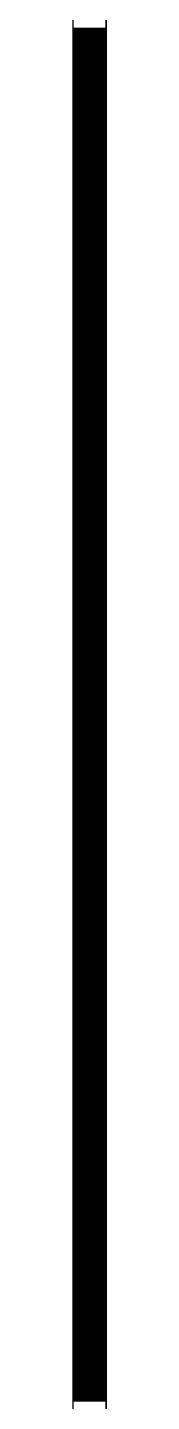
# Model space of a CAD drawing. Header units: millimetres. Extents: x -231292 to 573618, y -153144 to 564035.
# Drawn here: x 8548 to 8573, y 224172 to 225215 of the extents above; entities that cross this region are included whole.
import ezdxf

# ---------------------------------------------------------------- set-up
doc = ezdxf.new("R2010")
doc.units = ezdxf.units.MM
doc.layers.add('АР_Тонкая', color=250, linetype='Continuous', lineweight=5)
doc.layers.add('АР_Штриховка', color=250, linetype='Continuous', lineweight=0)

msp = doc.modelspace()

# ---------------------------------------------------------------- linework, layer by layer
at = {"layer": 'АР_Тонкая', "color": 18, "linetype": 'Continuous', "lineweight": 25, "true_color": 0x000000}
for p, q in [((8548.243, 263866.253), (8548.243, 187666.253)), ((8573.243, 263866.253), (8573.243, 187666.253)), ((8573.243, 187666.253), (8573.243, 263866.253))]:
    msp.add_line(p, q, dxfattribs=at)
at = {"layer": 'АР_Штриховка', "color": 18, "linetype": 'Continuous', "lineweight": 25, "true_color": 0x000000}
for p, q in [((8548.243, 225214.002), (8573.243, 225214.002)), ((8548.243, 225213.002), (8573.243, 225213.002)), ((8548.243, 225212.002), (8573.243, 225212.002)), ((8548.243, 225211.002), (8573.243, 225211.002)), ((8548.243, 225210.002), (8573.243, 225210.002)), ((8548.243, 225209.002), (8573.243, 225209.002)), ((8548.243, 225208.002), (8573.243, 225208.002)), ((8548.243, 225207.002), (8573.243, 225207.002)), ((8548.243, 225206.002), (8573.243, 225206.002)), ((8548.243, 225205.002), (8573.243, 225205.002)), ((8548.243, 225204.002), (8573.243, 225204.002)), ((8548.243, 225203.002), (8573.243, 225203.002)), ((8548.243, 225202.002), (8573.243, 225202.002)), ((8548.243, 225201.002), (8573.243, 225201.002)), ((8548.243, 225200.002), (8573.243, 225200.002)), ((8548.243, 225199.002), (8573.243, 225199.002)), ((8548.243, 225198.002), (8573.243, 225198.002)), ((8548.243, 225197.002), (8573.243, 225197.002)), ((8548.243, 225196.002), (8573.243, 225196.002)), ((8548.243, 225195.002), (8573.243, 225195.002)), ((8548.243, 225194.002), (8573.243, 225194.002)), ((8548.243, 225193.002), (8573.243, 225193.002)), ((8548.243, 225192.002), (8573.243, 225192.002)), ((8548.243, 225191.002), (8573.243, 225191.002)), ((8548.243, 225190.002), (8573.243, 225190.002)), ((8548.243, 225189.002), (8573.243, 225189.002)), ((8548.243, 225188.002), (8573.243, 225188.002)), ((8548.243, 225187.002), (8573.243, 225187.002)), ((8548.243, 225186.002), (8573.243, 225186.002)), ((8548.243, 225185.002), (8573.243, 225185.002)), ((8548.243, 225184.002), (8573.243, 225184.002)), ((8548.243, 225183.002), (8573.243, 225183.002)), ((8548.243, 225182.002), (8573.243, 225182.002)), ((8548.243, 225181.002), (8573.243, 225181.002)), ((8548.243, 225180.002), (8573.243, 225180.002)), ((8548.243, 225179.002), (8573.243, 225179.002)), ((8548.243, 225178.002), (8573.243, 225178.002)), ((8548.243, 225177.002), (8573.243, 225177.002)), ((8548.243, 225176.002), (8573.243, 225176.002)), ((8548.243, 225175.002), (8573.243, 225175.002)), ((8548.243, 225174.002), (8573.243, 225174.002)), ((8548.243, 225173.002), (8573.243, 225173.002)), ((8548.243, 225172.002), (8573.243, 225172.002)), ((8548.243, 225171.002), (8573.243, 225171.002)), ((8548.243, 225170.002), (8573.243, 225170.002)), ((8548.243, 225169.002), (8573.243, 225169.002)), ((8548.243, 225168.002), (8573.243, 225168.002)), ((8548.243, 225167.002), (8573.243, 225167.002)), ((8548.243, 225166.002), (8573.243, 225166.002)), ((8548.243, 225165.002), (8573.243, 225165.002)), ((8548.243, 225164.002), (8573.243, 225164.002)), ((8548.243, 225163.002), (8573.243, 225163.002)), ((8548.243, 225162.002), (8573.243, 225162.002)), ((8548.243, 225161.002), (8573.243, 225161.002)), ((8548.243, 225160.002), (8573.243, 225160.002)), ((8548.243, 225159.002), (8573.243, 225159.002)), ((8548.243, 225158.002), (8573.243, 225158.002)), ((8548.243, 225157.002), (8573.243, 225157.002)), ((8548.243, 225156.002), (8573.243, 225156.002)), ((8548.243, 225155.002), (8573.243, 225155.002)), ((8548.243, 225154.002), (8573.243, 225154.002)), ((8548.243, 225153.002), (8573.243, 225153.002)), ((8548.243, 225152.002), (8573.243, 225152.002)), ((8548.243, 225151.002), (8573.243, 225151.002)), ((8548.243, 225150.002), (8573.243, 225150.002)), ((8548.243, 225149.002), (8573.243, 225149.002)), ((8548.243, 225148.002), (8573.243, 225148.002)), ((8548.243, 225147.002), (8573.243, 225147.002)), ((8548.243, 225146.002), (8573.243, 225146.002)), ((8548.243, 225145.002), (8573.243, 225145.002)), ((8548.243, 225144.002), (8573.243, 225144.002)), ((8548.243, 225143.002), (8573.243, 225143.002)), ((8548.243, 225142.002), (8573.243, 225142.002)), ((8548.243, 225141.002), (8573.243, 225141.002)), ((8548.243, 225140.002), (8573.243, 225140.002)), ((8548.243, 225139.002), (8573.243, 225139.002)), ((8548.243, 225138.002), (8573.243, 225138.002)), ((8548.243, 225137.002), (8573.243, 225137.002)), ((8548.243, 225136.002), (8573.243, 225136.002)), ((8548.243, 225135.002), (8573.243, 225135.002)), ((8548.243, 225134.002), (8573.243, 225134.002)), ((8548.243, 225133.002), (8573.243, 225133.002)), ((8548.243, 225132.002), (8573.243, 225132.002)), ((8548.243, 225131.002), (8573.243, 225131.002)), ((8548.243, 225130.002), (8573.243, 225130.002)), ((8548.243, 225129.002), (8573.243, 225129.002)), ((8548.243, 225128.002), (8573.243, 225128.002)), ((8548.243, 225127.002), (8573.243, 225127.002)), ((8548.243, 225126.002), (8573.243, 225126.002)), ((8548.243, 225125.002), (8573.243, 225125.002)), ((8548.243, 225124.002), (8573.243, 225124.002)), ((8548.243, 225123.002), (8573.243, 225123.002)), ((8548.243, 225122.002), (8573.243, 225122.002)), ((8548.243, 225121.002), (8573.243, 225121.002)), ((8548.243, 225120.002), (8573.243, 225120.002)), ((8548.243, 225119.002), (8573.243, 225119.002)), ((8548.243, 225118.002), (8573.243, 225118.002)), ((8548.243, 225117.002), (8573.243, 225117.002)), ((8548.243, 225116.002), (8573.243, 225116.002)), ((8548.243, 225115.002), (8573.243, 225115.002)), ((8548.243, 225114.002), (8573.243, 225114.002)), ((8548.243, 225113.002), (8573.243, 225113.002)), ((8548.243, 225112.002), (8573.243, 225112.002)), ((8548.243, 225111.002), (8573.243, 225111.002)), ((8548.243, 225110.002), (8573.243, 225110.002)), ((8548.243, 225109.002), (8573.243, 225109.002)), ((8548.243, 225108.002), (8573.243, 225108.002)), ((8548.243, 225107.002), (8573.243, 225107.002)), ((8548.243, 225106.002), (8573.243, 225106.002)), ((8548.243, 225105.002), (8573.243, 225105.002)), ((8548.243, 225104.002), (8573.243, 225104.002)), ((8548.243, 225103.002), (8573.243, 225103.002)), ((8548.243, 225102.002), (8573.243, 225102.002)), ((8548.243, 225101.002), (8573.243, 225101.002)), ((8548.243, 225100.002), (8573.243, 225100.002)), ((8548.243, 225099.002), (8573.243, 225099.002)), ((8548.243, 225098.002), (8573.243, 225098.002)), ((8548.243, 225097.002), (8573.243, 225097.002)), ((8548.243, 225096.002), (8573.243, 225096.002)), ((8548.243, 225095.002), (8573.243, 225095.002)), ((8548.243, 225094.002), (8573.243, 225094.002)), ((8548.243, 225093.002), (8573.243, 225093.002)), ((8548.243, 225092.002), (8573.243, 225092.002)), ((8548.243, 225091.002), (8573.243, 225091.002)), ((8548.243, 225090.002), (8573.243, 225090.002)), ((8548.243, 225089.002), (8573.243, 225089.002)), ((8548.243, 225088.002), (8573.243, 225088.002)), ((8548.243, 225087.002), (8573.243, 225087.002)), ((8548.243, 225086.002), (8573.243, 225086.002)), ((8548.243, 225085.002), (8573.243, 225085.002)), ((8548.243, 225084.002), (8573.243, 225084.002)), ((8548.243, 225083.002), (8573.243, 225083.002)), ((8548.243, 225082.002), (8573.243, 225082.002)), ((8548.243, 225081.002), (8573.243, 225081.002)), ((8548.243, 225080.002), (8573.243, 225080.002)), ((8548.243, 225079.002), (8573.243, 225079.002)), ((8548.243, 225078.002), (8573.243, 225078.002)), ((8548.243, 225077.002), (8573.243, 225077.002)), ((8548.243, 225076.002), (8573.243, 225076.002)), ((8548.243, 225075.002), (8573.243, 225075.002)), ((8548.243, 225074.002), (8573.243, 225074.002)), ((8548.243, 225073.002), (8573.243, 225073.002)), ((8548.243, 225072.002), (8573.243, 225072.002)), ((8548.243, 225071.002), (8573.243, 225071.002)), ((8548.243, 225070.002), (8573.243, 225070.002)), ((8548.243, 225069.002), (8573.243, 225069.002)), ((8548.243, 225068.002), (8573.243, 225068.002)), ((8548.243, 225067.002), (8573.243, 225067.002)), ((8548.243, 225066.002), (8573.243, 225066.002)), ((8548.243, 225065.002), (8573.243, 225065.002)), ((8548.243, 225064.002), (8573.243, 225064.002)), ((8548.243, 225063.002), (8573.243, 225063.002)), ((8548.243, 225062.002), (8573.243, 225062.002)), ((8548.243, 225061.002), (8573.243, 225061.002)), ((8548.243, 225060.002), (8573.243, 225060.002)), ((8548.243, 225059.002), (8573.243, 225059.002)), ((8548.243, 225058.002), (8573.243, 225058.002)), ((8548.243, 225057.002), (8573.243, 225057.002)), ((8548.243, 225056.002), (8573.243, 225056.002)), ((8548.243, 225055.002), (8573.243, 225055.002)), ((8548.243, 225054.002), (8573.243, 225054.002)), ((8548.243, 225053.002), (8573.243, 225053.002)), ((8548.243, 225052.002), (8573.243, 225052.002)), ((8548.243, 225051.002), (8573.243, 225051.002)), ((8548.243, 225050.002), (8573.243, 225050.002)), ((8548.243, 225049.002), (8573.243, 225049.002)), ((8548.243, 225048.002), (8573.243, 225048.002)), ((8548.243, 225047.002), (8573.243, 225047.002)), ((8548.243, 225046.002), (8573.243, 225046.002)), ((8548.243, 225045.002), (8573.243, 225045.002)), ((8548.243, 225044.002), (8573.243, 225044.002)), ((8548.243, 225043.002), (8573.243, 225043.002)), ((8548.243, 225042.002), (8573.243, 225042.002)), ((8548.243, 225041.002), (8573.243, 225041.002)), ((8548.243, 225040.002), (8573.243, 225040.002)), ((8548.243, 225039.002), (8573.243, 225039.002)), ((8548.243, 225038.002), (8573.243, 225038.002)), ((8548.243, 225037.002), (8573.243, 225037.002)), ((8548.243, 225036.002), (8573.243, 225036.002)), ((8548.243, 225035.002), (8573.243, 225035.002)), ((8548.243, 225034.002), (8573.243, 225034.002)), ((8548.243, 225033.002), (8573.243, 225033.002)), ((8548.243, 225032.002), (8573.243, 225032.002)), ((8548.243, 225031.002), (8573.243, 225031.002)), ((8548.243, 225030.002), (8573.243, 225030.002)), ((8548.243, 225029.002), (8573.243, 225029.002)), ((8548.243, 225028.002), (8573.243, 225028.002)), ((8548.243, 225027.002), (8573.243, 225027.002)), ((8548.243, 225026.002), (8573.243, 225026.002)), ((8548.243, 225025.002), (8573.243, 225025.002)), ((8548.243, 225024.002), (8573.243, 225024.002)), ((8548.243, 225023.002), (8573.243, 225023.002)), ((8548.243, 225022.002), (8573.243, 225022.002)), ((8548.243, 225021.002), (8573.243, 225021.002)), ((8548.243, 225020.002), (8573.243, 225020.002)), ((8548.243, 225019.002), (8573.243, 225019.002)), ((8548.243, 225018.002), (8573.243, 225018.002)), ((8548.243, 225017.002), (8573.243, 225017.002)), ((8548.243, 225016.002), (8573.243, 225016.002)), ((8548.243, 225015.002), (8573.243, 225015.002)), ((8548.243, 225014.002), (8573.243, 225014.002)), ((8548.243, 225013.002), (8573.243, 225013.002)), ((8548.243, 225012.002), (8573.243, 225012.002)), ((8548.243, 225011.002), (8573.243, 225011.002)), ((8548.243, 225010.002), (8573.243, 225010.002)), ((8548.243, 225009.002), (8573.243, 225009.002)), ((8548.243, 225008.002), (8573.243, 225008.002)), ((8548.243, 225007.002), (8573.243, 225007.002)), ((8548.243, 225006.002), (8573.243, 225006.002)), ((8548.243, 225005.002), (8573.243, 225005.002)), ((8548.243, 225004.002), (8573.243, 225004.002)), ((8548.243, 225003.002), (8573.243, 225003.002)), ((8548.243, 225002.002), (8573.243, 225002.002)), ((8548.243, 225001.002), (8573.243, 225001.002)), ((8548.243, 225000.002), (8573.243, 225000.002)), ((8548.243, 224999.002), (8573.243, 224999.002)), ((8548.243, 224998.002), (8573.243, 224998.002)), ((8548.243, 224997.002), (8573.243, 224997.002)), ((8548.243, 224996.002), (8573.243, 224996.002)), ((8548.243, 224995.002), (8573.243, 224995.002)), ((8548.243, 224994.002), (8573.243, 224994.002)), ((8548.243, 224993.002), (8573.243, 224993.002)), ((8548.243, 224992.002), (8573.243, 224992.002)), ((8548.243, 224991.002), (8573.243, 224991.002)), ((8548.243, 224990.002), (8573.243, 224990.002)), ((8548.243, 224989.002), (8573.243, 224989.002)), ((8548.243, 224988.002), (8573.243, 224988.002)), ((8548.243, 224987.002), (8573.243, 224987.002)), ((8548.243, 224986.002), (8573.243, 224986.002)), ((8548.243, 224985.002), (8573.243, 224985.002)), ((8548.243, 224984.002), (8573.243, 224984.002)), ((8548.243, 224983.002), (8573.243, 224983.002)), ((8548.243, 224982.002), (8573.243, 224982.002)), ((8548.243, 224981.002), (8573.243, 224981.002)), ((8548.243, 224980.002), (8573.243, 224980.002)), ((8548.243, 224979.002), (8573.243, 224979.002)), ((8548.243, 224978.002), (8573.243, 224978.002)), ((8548.243, 224977.002), (8573.243, 224977.002)), ((8548.243, 224976.002), (8573.243, 224976.002)), ((8548.243, 224975.002), (8573.243, 224975.002)), ((8548.243, 224974.002), (8573.243, 224974.002)), ((8548.243, 224973.002), (8573.243, 224973.002)), ((8548.243, 224972.002), (8573.243, 224972.002)), ((8548.243, 224971.002), (8573.243, 224971.002)), ((8548.243, 224970.002), (8573.243, 224970.002)), ((8548.243, 224969.002), (8573.243, 224969.002)), ((8548.243, 224968.002), (8573.243, 224968.002)), ((8548.243, 224967.002), (8573.243, 224967.002)), ((8548.243, 224966.002), (8573.243, 224966.002)), ((8548.243, 224965.002), (8573.243, 224965.002)), ((8548.243, 224964.002), (8573.243, 224964.002)), ((8548.243, 224963.002), (8573.243, 224963.002)), ((8548.243, 224962.002), (8573.243, 224962.002)), ((8548.243, 224961.002), (8573.243, 224961.002)), ((8548.243, 224960.002), (8573.243, 224960.002)), ((8548.243, 224959.002), (8573.243, 224959.002)), ((8548.243, 224958.002), (8573.243, 224958.002)), ((8548.243, 224957.002), (8573.243, 224957.002)), ((8548.243, 224956.002), (8573.243, 224956.002)), ((8548.243, 224955.002), (8573.243, 224955.002)), ((8548.243, 224954.002), (8573.243, 224954.002)), ((8548.243, 224953.002), (8573.243, 224953.002)), ((8548.243, 224952.002), (8573.243, 224952.002)), ((8548.243, 224951.002), (8573.243, 224951.002)), ((8548.243, 224950.002), (8573.243, 224950.002)), ((8548.243, 224949.002), (8573.243, 224949.002)), ((8548.243, 224948.002), (8573.243, 224948.002)), ((8548.243, 224947.002), (8573.243, 224947.002)), ((8548.243, 224946.002), (8573.243, 224946.002)), ((8548.243, 224945.002), (8573.243, 224945.002)), ((8548.243, 224944.002), (8573.243, 224944.002)), ((8548.243, 224943.002), (8573.243, 224943.002)), ((8548.243, 224942.002), (8573.243, 224942.002)), ((8548.243, 224941.002), (8573.243, 224941.002)), ((8548.243, 224940.002), (8573.243, 224940.002)), ((8548.243, 224939.002), (8573.243, 224939.002)), ((8548.243, 224938.002), (8573.243, 224938.002)), ((8548.243, 224937.002), (8573.243, 224937.002)), ((8548.243, 224936.002), (8573.243, 224936.002)), ((8548.243, 224935.002), (8573.243, 224935.002)), ((8548.243, 224934.002), (8573.243, 224934.002)), ((8548.243, 224933.002), (8573.243, 224933.002)), ((8548.243, 224932.002), (8573.243, 224932.002)), ((8548.243, 224931.002), (8573.243, 224931.002)), ((8548.243, 224930.002), (8573.243, 224930.002)), ((8548.243, 224929.002), (8573.243, 224929.002)), ((8548.243, 224928.002), (8573.243, 224928.002)), ((8548.243, 224927.002), (8573.243, 224927.002)), ((8548.243, 224926.002), (8573.243, 224926.002)), ((8548.243, 224925.002), (8573.243, 224925.002)), ((8548.243, 224924.002), (8573.243, 224924.002)), ((8548.243, 224923.002), (8573.243, 224923.002)), ((8548.243, 224922.002), (8573.243, 224922.002)), ((8548.243, 224921.002), (8573.243, 224921.002)), ((8548.243, 224920.002), (8573.243, 224920.002)), ((8548.243, 224919.002), (8573.243, 224919.002)), ((8548.243, 224918.002), (8573.243, 224918.002)), ((8548.243, 224917.002), (8573.243, 224917.002)), ((8548.243, 224916.002), (8573.243, 224916.002)), ((8548.243, 224915.002), (8573.243, 224915.002)), ((8548.243, 224914.002), (8573.243, 224914.002)), ((8548.243, 224913.002), (8573.243, 224913.002)), ((8548.243, 224912.002), (8573.243, 224912.002)), ((8548.243, 224911.002), (8573.243, 224911.002)), ((8548.243, 224910.002), (8573.243, 224910.002)), ((8548.243, 224909.002), (8573.243, 224909.002)), ((8548.243, 224908.002), (8573.243, 224908.002)), ((8548.243, 224907.002), (8573.243, 224907.002)), ((8548.243, 224906.002), (8573.243, 224906.002)), ((8548.243, 224905.002), (8573.243, 224905.002)), ((8548.243, 224904.002), (8573.243, 224904.002)), ((8548.243, 224903.002), (8573.243, 224903.002)), ((8548.243, 224902.002), (8573.243, 224902.002)), ((8548.243, 224901.002), (8573.243, 224901.002)), ((8548.243, 224900.002), (8573.243, 224900.002)), ((8548.243, 224899.002), (8573.243, 224899.002)), ((8548.243, 224898.002), (8573.243, 224898.002)), ((8548.243, 224897.002), (8573.243, 224897.002)), ((8548.243, 224896.002), (8573.243, 224896.002)), ((8548.243, 224895.002), (8573.243, 224895.002)), ((8548.243, 224894.002), (8573.243, 224894.002)), ((8548.243, 224893.002), (8573.243, 224893.002)), ((8548.243, 224892.002), (8573.243, 224892.002)), ((8548.243, 224891.002), (8573.243, 224891.002)), ((8548.243, 224890.002), (8573.243, 224890.002)), ((8548.243, 224889.002), (8573.243, 224889.002)), ((8548.243, 224888.002), (8573.243, 224888.002)), ((8548.243, 224887.002), (8573.243, 224887.002)), ((8548.243, 224886.002), (8573.243, 224886.002)), ((8548.243, 224885.002), (8573.243, 224885.002)), ((8548.243, 224884.002), (8573.243, 224884.002)), ((8548.243, 224883.002), (8573.243, 224883.002)), ((8548.243, 224882.002), (8573.243, 224882.002)), ((8548.243, 224881.002), (8573.243, 224881.002)), ((8548.243, 224880.002), (8573.243, 224880.002)), ((8548.243, 224879.002), (8573.243, 224879.002)), ((8548.243, 224878.002), (8573.243, 224878.002)), ((8548.243, 224877.002), (8573.243, 224877.002)), ((8548.243, 224876.002), (8573.243, 224876.002)), ((8548.243, 224875.002), (8573.243, 224875.002)), ((8548.243, 224874.002), (8573.243, 224874.002)), ((8548.243, 224873.002), (8573.243, 224873.002)), ((8548.243, 224872.002), (8573.243, 224872.002)), ((8548.243, 224871.002), (8573.243, 224871.002)), ((8548.243, 224870.002), (8573.243, 224870.002)), ((8548.243, 224869.002), (8573.243, 224869.002)), ((8548.243, 224868.002), (8573.243, 224868.002)), ((8548.243, 224867.002), (8573.243, 224867.002)), ((8548.243, 224866.002), (8573.243, 224866.002)), ((8548.243, 224865.002), (8573.243, 224865.002)), ((8548.243, 224864.002), (8573.243, 224864.002)), ((8548.243, 224863.002), (8573.243, 224863.002)), ((8548.243, 224862.002), (8573.243, 224862.002)), ((8548.243, 224861.002), (8573.243, 224861.002)), ((8548.243, 224860.002), (8573.243, 224860.002)), ((8548.243, 224859.002), (8573.243, 224859.002)), ((8548.243, 224858.002), (8573.243, 224858.002)), ((8548.243, 224857.002), (8573.243, 224857.002)), ((8548.243, 224856.002), (8573.243, 224856.002)), ((8548.243, 224855.002), (8573.243, 224855.002)), ((8548.243, 224854.002), (8573.243, 224854.002)), ((8548.243, 224853.002), (8573.243, 224853.002)), ((8548.243, 224852.002), (8573.243, 224852.002)), ((8548.243, 224851.002), (8573.243, 224851.002)), ((8548.243, 224850.002), (8573.243, 224850.002)), ((8548.243, 224849.002), (8573.243, 224849.002)), ((8548.243, 224848.002), (8573.243, 224848.002)), ((8548.243, 224847.002), (8573.243, 224847.002)), ((8548.243, 224846.002), (8573.243, 224846.002)), ((8548.243, 224845.002), (8573.243, 224845.002)), ((8548.243, 224844.002), (8573.243, 224844.002)), ((8548.243, 224843.002), (8573.243, 224843.002)), ((8548.243, 224842.002), (8573.243, 224842.002)), ((8548.243, 224841.002), (8573.243, 224841.002)), ((8548.243, 224840.002), (8573.243, 224840.002)), ((8548.243, 224839.002), (8573.243, 224839.002)), ((8548.243, 224838.002), (8573.243, 224838.002)), ((8548.243, 224837.002), (8573.243, 224837.002)), ((8548.243, 224836.002), (8573.243, 224836.002)), ((8548.243, 224835.002), (8573.243, 224835.002)), ((8548.243, 224834.002), (8573.243, 224834.002)), ((8548.243, 224833.002), (8573.243, 224833.002)), ((8548.243, 224832.002), (8573.243, 224832.002)), ((8548.243, 224831.002), (8573.243, 224831.002)), ((8548.243, 224830.002), (8573.243, 224830.002)), ((8548.243, 224829.002), (8573.243, 224829.002)), ((8548.243, 224828.002), (8573.243, 224828.002)), ((8548.243, 224827.002), (8573.243, 224827.002)), ((8548.243, 224826.002), (8573.243, 224826.002)), ((8548.243, 224825.002), (8573.243, 224825.002)), ((8548.243, 224824.002), (8573.243, 224824.002)), ((8548.243, 224823.002), (8573.243, 224823.002)), ((8548.243, 224822.002), (8573.243, 224822.002)), ((8548.243, 224821.002), (8573.243, 224821.002)), ((8548.243, 224820.002), (8573.243, 224820.002)), ((8548.243, 224819.002), (8573.243, 224819.002)), ((8548.243, 224818.002), (8573.243, 224818.002)), ((8548.243, 224817.002), (8573.243, 224817.002)), ((8548.243, 224816.002), (8573.243, 224816.002)), ((8548.243, 224815.002), (8573.243, 224815.002)), ((8548.243, 224814.002), (8573.243, 224814.002)), ((8548.243, 224813.002), (8573.243, 224813.002)), ((8548.243, 224812.002), (8573.243, 224812.002)), ((8548.243, 224811.002), (8573.243, 224811.002)), ((8548.243, 224810.002), (8573.243, 224810.002)), ((8548.243, 224809.002), (8573.243, 224809.002)), ((8548.243, 224808.002), (8573.243, 224808.002)), ((8548.243, 224807.002), (8573.243, 224807.002)), ((8548.243, 224806.002), (8573.243, 224806.002)), ((8548.243, 224805.002), (8573.243, 224805.002)), ((8548.243, 224804.002), (8573.243, 224804.002)), ((8548.243, 224803.002), (8573.243, 224803.002)), ((8548.243, 224802.002), (8573.243, 224802.002)), ((8548.243, 224801.002), (8573.243, 224801.002)), ((8548.243, 224800.002), (8573.243, 224800.002)), ((8548.243, 224799.002), (8573.243, 224799.002)), ((8548.243, 224798.002), (8573.243, 224798.002)), ((8548.243, 224797.002), (8573.243, 224797.002)), ((8548.243, 224796.002), (8573.243, 224796.002)), ((8548.243, 224795.002), (8573.243, 224795.002)), ((8548.243, 224794.002), (8573.243, 224794.002)), ((8548.243, 224793.002), (8573.243, 224793.002)), ((8548.243, 224792.002), (8573.243, 224792.002)), ((8548.243, 224791.002), (8573.243, 224791.002)), ((8548.243, 224790.002), (8573.243, 224790.002)), ((8548.243, 224789.002), (8573.243, 224789.002)), ((8548.243, 224788.002), (8573.243, 224788.002)), ((8548.243, 224787.002), (8573.243, 224787.002)), ((8548.243, 224786.002), (8573.243, 224786.002)), ((8548.243, 224785.002), (8573.243, 224785.002)), ((8548.243, 224784.002), (8573.243, 224784.002)), ((8548.243, 224783.002), (8573.243, 224783.002)), ((8548.243, 224782.002), (8573.243, 224782.002)), ((8548.243, 224781.002), (8573.243, 224781.002)), ((8548.243, 224780.002), (8573.243, 224780.002)), ((8548.243, 224779.002), (8573.243, 224779.002)), ((8548.243, 224778.002), (8573.243, 224778.002)), ((8548.243, 224777.002), (8573.243, 224777.002)), ((8548.243, 224776.002), (8573.243, 224776.002)), ((8548.243, 224775.002), (8573.243, 224775.002)), ((8548.243, 224774.002), (8573.243, 224774.002)), ((8548.243, 224773.002), (8573.243, 224773.002)), ((8548.243, 224772.002), (8573.243, 224772.002)), ((8548.243, 224771.002), (8573.243, 224771.002)), ((8548.243, 224770.002), (8573.243, 224770.002)), ((8548.243, 224769.002), (8573.243, 224769.002)), ((8548.243, 224768.002), (8573.243, 224768.002)), ((8548.243, 224767.002), (8573.243, 224767.002)), ((8548.243, 224766.002), (8573.243, 224766.002)), ((8548.243, 224765.002), (8573.243, 224765.002)), ((8548.243, 224764.002), (8573.243, 224764.002)), ((8548.243, 224763.002), (8573.243, 224763.002)), ((8548.243, 224762.002), (8573.243, 224762.002)), ((8548.243, 224761.002), (8573.243, 224761.002)), ((8548.243, 224760.002), (8573.243, 224760.002)), ((8548.243, 224759.002), (8573.243, 224759.002)), ((8548.243, 224758.002), (8573.243, 224758.002)), ((8548.243, 224757.002), (8573.243, 224757.002)), ((8548.243, 224756.002), (8573.243, 224756.002)), ((8548.243, 224755.002), (8573.243, 224755.002)), ((8548.243, 224754.002), (8573.243, 224754.002)), ((8548.243, 224753.002), (8573.243, 224753.002)), ((8548.243, 224752.002), (8573.243, 224752.002)), ((8548.243, 224751.002), (8573.243, 224751.002)), ((8548.243, 224750.002), (8573.243, 224750.002)), ((8548.243, 224749.002), (8573.243, 224749.002)), ((8548.243, 224748.002), (8573.243, 224748.002)), ((8548.243, 224747.002), (8573.243, 224747.002)), ((8548.243, 224746.002), (8573.243, 224746.002)), ((8548.243, 224745.002), (8573.243, 224745.002)), ((8548.243, 224744.002), (8573.243, 224744.002)), ((8548.243, 224743.002), (8573.243, 224743.002)), ((8548.243, 224742.002), (8573.243, 224742.002)), ((8548.243, 224741.002), (8573.243, 224741.002)), ((8548.243, 224740.002), (8573.243, 224740.002)), ((8548.243, 224739.002), (8573.243, 224739.002)), ((8548.243, 224738.002), (8573.243, 224738.002)), ((8548.243, 224737.002), (8573.243, 224737.002)), ((8548.243, 224736.002), (8573.243, 224736.002)), ((8548.243, 224735.002), (8573.243, 224735.002)), ((8548.243, 224734.002), (8573.243, 224734.002)), ((8548.243, 224733.002), (8573.243, 224733.002)), ((8548.243, 224732.002), (8573.243, 224732.002)), ((8548.243, 224731.002), (8573.243, 224731.002)), ((8548.243, 224730.002), (8573.243, 224730.002)), ((8548.243, 224729.002), (8573.243, 224729.002)), ((8548.243, 224728.002), (8573.243, 224728.002)), ((8548.243, 224727.002), (8573.243, 224727.002)), ((8548.243, 224726.002), (8573.243, 224726.002)), ((8548.243, 224725.002), (8573.243, 224725.002)), ((8548.243, 224724.002), (8573.243, 224724.002)), ((8548.243, 224723.002), (8573.243, 224723.002)), ((8548.243, 224722.002), (8573.243, 224722.002)), ((8548.243, 224721.002), (8573.243, 224721.002)), ((8548.243, 224720.002), (8573.243, 224720.002)), ((8548.243, 224719.002), (8573.243, 224719.002)), ((8548.243, 224718.002), (8573.243, 224718.002)), ((8548.243, 224717.002), (8573.243, 224717.002)), ((8548.243, 224716.002), (8573.243, 224716.002)), ((8548.243, 224715.002), (8573.243, 224715.002)), ((8548.243, 224714.002), (8573.243, 224714.002)), ((8548.243, 224713.002), (8573.243, 224713.002)), ((8548.243, 224712.002), (8573.243, 224712.002)), ((8548.243, 224711.002), (8573.243, 224711.002)), ((8548.243, 224710.002), (8573.243, 224710.002)), ((8548.243, 224709.002), (8573.243, 224709.002)), ((8548.243, 224708.002), (8573.243, 224708.002)), ((8548.243, 224707.002), (8573.243, 224707.002)), ((8548.243, 224706.002), (8573.243, 224706.002)), ((8548.243, 224705.002), (8573.243, 224705.002)), ((8548.243, 224704.002), (8573.243, 224704.002)), ((8548.243, 224703.002), (8573.243, 224703.002)), ((8548.243, 224702.002), (8573.243, 224702.002)), ((8548.243, 224701.002), (8573.243, 224701.002)), ((8548.243, 224700.002), (8573.243, 224700.002)), ((8548.243, 224699.002), (8573.243, 224699.002)), ((8548.243, 224698.002), (8573.243, 224698.002)), ((8548.243, 224697.002), (8573.243, 224697.002)), ((8548.243, 224696.002), (8573.243, 224696.002)), ((8548.243, 224695.002), (8573.243, 224695.002)), ((8548.243, 224694.002), (8573.243, 224694.002)), ((8548.243, 224693.002), (8573.243, 224693.002)), ((8548.243, 224692.002), (8573.243, 224692.002)), ((8548.243, 224691.002), (8573.243, 224691.002)), ((8548.243, 224690.002), (8573.243, 224690.002)), ((8548.243, 224689.002), (8573.243, 224689.002)), ((8548.243, 224688.002), (8573.243, 224688.002)), ((8548.243, 224687.002), (8573.243, 224687.002)), ((8548.243, 224686.002), (8573.243, 224686.002)), ((8548.243, 224685.002), (8573.243, 224685.002)), ((8548.243, 224684.002), (8573.243, 224684.002)), ((8548.243, 224683.002), (8573.243, 224683.002)), ((8548.243, 224682.002), (8573.243, 224682.002)), ((8548.243, 224681.002), (8573.243, 224681.002)), ((8548.243, 224680.002), (8573.243, 224680.002)), ((8548.243, 224679.002), (8573.243, 224679.002)), ((8548.243, 224678.002), (8573.243, 224678.002)), ((8548.243, 224677.002), (8573.243, 224677.002)), ((8548.243, 224676.002), (8573.243, 224676.002)), ((8548.243, 224675.002), (8573.243, 224675.002)), ((8548.243, 224674.002), (8573.243, 224674.002)), ((8548.243, 224673.002), (8573.243, 224673.002)), ((8548.243, 224672.002), (8573.243, 224672.002)), ((8548.243, 224671.002), (8573.243, 224671.002)), ((8548.243, 224670.002), (8573.243, 224670.002)), ((8548.243, 224669.002), (8573.243, 224669.002)), ((8548.243, 224668.002), (8573.243, 224668.002)), ((8548.243, 224667.002), (8573.243, 224667.002)), ((8548.243, 224666.002), (8573.243, 224666.002)), ((8548.243, 224665.002), (8573.243, 224665.002)), ((8548.243, 224664.002), (8573.243, 224664.002)), ((8548.243, 224663.002), (8573.243, 224663.002)), ((8548.243, 224662.002), (8573.243, 224662.002)), ((8548.243, 224661.002), (8573.243, 224661.002)), ((8548.243, 224660.002), (8573.243, 224660.002)), ((8548.243, 224659.002), (8573.243, 224659.002)), ((8548.243, 224658.002), (8573.243, 224658.002)), ((8548.243, 224657.002), (8573.243, 224657.002)), ((8548.243, 224656.002), (8573.243, 224656.002)), ((8548.243, 224655.002), (8573.243, 224655.002)), ((8548.243, 224654.002), (8573.243, 224654.002)), ((8548.243, 224653.002), (8573.243, 224653.002)), ((8548.243, 224652.002), (8573.243, 224652.002)), ((8548.243, 224651.002), (8573.243, 224651.002)), ((8548.243, 224650.002), (8573.243, 224650.002)), ((8548.243, 224649.002), (8573.243, 224649.002)), ((8548.243, 224648.002), (8573.243, 224648.002)), ((8548.243, 224647.002), (8573.243, 224647.002)), ((8548.243, 224646.002), (8573.243, 224646.002)), ((8548.243, 224645.002), (8573.243, 224645.002)), ((8548.243, 224644.002), (8573.243, 224644.002)), ((8548.243, 224643.002), (8573.243, 224643.002)), ((8548.243, 224642.002), (8573.243, 224642.002)), ((8548.243, 224641.002), (8573.243, 224641.002)), ((8548.243, 224640.002), (8573.243, 224640.002)), ((8548.243, 224639.002), (8573.243, 224639.002)), ((8548.243, 224638.002), (8573.243, 224638.002)), ((8548.243, 224637.002), (8573.243, 224637.002)), ((8548.243, 224636.002), (8573.243, 224636.002)), ((8548.243, 224635.002), (8573.243, 224635.002)), ((8548.243, 224634.002), (8573.243, 224634.002)), ((8548.243, 224633.002), (8573.243, 224633.002)), ((8548.243, 224632.002), (8573.243, 224632.002)), ((8548.243, 224631.002), (8573.243, 224631.002)), ((8548.243, 224630.002), (8573.243, 224630.002)), ((8548.243, 224629.002), (8573.243, 224629.002)), ((8548.243, 224628.002), (8573.243, 224628.002)), ((8548.243, 224627.002), (8573.243, 224627.002)), ((8548.243, 224626.002), (8573.243, 224626.002)), ((8548.243, 224625.002), (8573.243, 224625.002)), ((8548.243, 224624.002), (8573.243, 224624.002)), ((8548.243, 224623.002), (8573.243, 224623.002)), ((8548.243, 224622.002), (8573.243, 224622.002)), ((8548.243, 224621.002), (8573.243, 224621.002)), ((8548.243, 224620.002), (8573.243, 224620.002)), ((8548.243, 224619.002), (8573.243, 224619.002)), ((8548.243, 224618.002), (8573.243, 224618.002)), ((8548.243, 224617.002), (8573.243, 224617.002)), ((8548.243, 224616.002), (8573.243, 224616.002)), ((8548.243, 224615.002), (8573.243, 224615.002)), ((8548.243, 224614.002), (8573.243, 224614.002)), ((8548.243, 224613.002), (8573.243, 224613.002)), ((8548.243, 224612.002), (8573.243, 224612.002)), ((8548.243, 224611.002), (8573.243, 224611.002)), ((8548.243, 224610.002), (8573.243, 224610.002)), ((8548.243, 224609.002), (8573.243, 224609.002)), ((8548.243, 224608.002), (8573.243, 224608.002)), ((8548.243, 224607.002), (8573.243, 224607.002)), ((8548.243, 224606.002), (8573.243, 224606.002)), ((8548.243, 224605.002), (8573.243, 224605.002)), ((8548.243, 224604.002), (8573.243, 224604.002)), ((8548.243, 224603.002), (8573.243, 224603.002)), ((8548.243, 224602.002), (8573.243, 224602.002)), ((8548.243, 224601.002), (8573.243, 224601.002)), ((8548.243, 224600.002), (8573.243, 224600.002)), ((8548.243, 224599.002), (8573.243, 224599.002)), ((8548.243, 224598.002), (8573.243, 224598.002)), ((8548.243, 224597.002), (8573.243, 224597.002)), ((8548.243, 224596.002), (8573.243, 224596.002)), ((8548.243, 224595.002), (8573.243, 224595.002)), ((8548.243, 224594.002), (8573.243, 224594.002)), ((8548.243, 224593.002), (8573.243, 224593.002)), ((8548.243, 224592.002), (8573.243, 224592.002)), ((8548.243, 224591.002), (8573.243, 224591.002)), ((8548.243, 224590.002), (8573.243, 224590.002)), ((8548.243, 224589.002), (8573.243, 224589.002)), ((8548.243, 224588.002), (8573.243, 224588.002)), ((8548.243, 224587.002), (8573.243, 224587.002)), ((8548.243, 224586.002), (8573.243, 224586.002)), ((8548.243, 224585.002), (8573.243, 224585.002)), ((8548.243, 224584.002), (8573.243, 224584.002)), ((8548.243, 224583.002), (8573.243, 224583.002)), ((8548.243, 224582.002), (8573.243, 224582.002)), ((8548.243, 224581.002), (8573.243, 224581.002)), ((8548.243, 224580.002), (8573.243, 224580.002)), ((8548.243, 224579.002), (8573.243, 224579.002)), ((8548.243, 224578.002), (8573.243, 224578.002)), ((8548.243, 224577.002), (8573.243, 224577.002)), ((8548.243, 224576.002), (8573.243, 224576.002)), ((8548.243, 224575.002), (8573.243, 224575.002)), ((8548.243, 224574.002), (8573.243, 224574.002)), ((8548.243, 224573.002), (8573.243, 224573.002)), ((8548.243, 224572.002), (8573.243, 224572.002)), ((8548.243, 224571.002), (8573.243, 224571.002)), ((8548.243, 224570.002), (8573.243, 224570.002)), ((8548.243, 224569.002), (8573.243, 224569.002)), ((8548.243, 224568.002), (8573.243, 224568.002)), ((8548.243, 224567.002), (8573.243, 224567.002)), ((8548.243, 224566.002), (8573.243, 224566.002)), ((8548.243, 224565.002), (8573.243, 224565.002)), ((8548.243, 224564.002), (8573.243, 224564.002)), ((8548.243, 224563.002), (8573.243, 224563.002)), ((8548.243, 224562.002), (8573.243, 224562.002)), ((8548.243, 224561.002), (8573.243, 224561.002)), ((8548.243, 224560.002), (8573.243, 224560.002)), ((8548.243, 224559.002), (8573.243, 224559.002)), ((8548.243, 224558.002), (8573.243, 224558.002)), ((8548.243, 224557.002), (8573.243, 224557.002)), ((8548.243, 224556.002), (8573.243, 224556.002)), ((8548.243, 224555.002), (8573.243, 224555.002)), ((8548.243, 224554.002), (8573.243, 224554.002)), ((8548.243, 224553.002), (8573.243, 224553.002)), ((8548.243, 224552.002), (8573.243, 224552.002)), ((8548.243, 224551.002), (8573.243, 224551.002)), ((8548.243, 224550.002), (8573.243, 224550.002)), ((8548.243, 224549.002), (8573.243, 224549.002)), ((8548.243, 224548.002), (8573.243, 224548.002)), ((8548.243, 224547.002), (8573.243, 224547.002)), ((8548.243, 224546.002), (8573.243, 224546.002)), ((8548.243, 224545.002), (8573.243, 224545.002)), ((8548.243, 224544.002), (8573.243, 224544.002)), ((8548.243, 224543.002), (8573.243, 224543.002)), ((8548.243, 224542.002), (8573.243, 224542.002)), ((8548.243, 224541.002), (8573.243, 224541.002)), ((8548.243, 224540.002), (8573.243, 224540.002)), ((8548.243, 224539.002), (8573.243, 224539.002)), ((8548.243, 224538.002), (8573.243, 224538.002)), ((8548.243, 224537.002), (8573.243, 224537.002)), ((8548.243, 224536.002), (8573.243, 224536.002)), ((8548.243, 224535.002), (8573.243, 224535.002)), ((8548.243, 224534.002), (8573.243, 224534.002)), ((8548.243, 224533.002), (8573.243, 224533.002)), ((8548.243, 224532.002), (8573.243, 224532.002)), ((8548.243, 224531.002), (8573.243, 224531.002)), ((8548.243, 224530.002), (8573.243, 224530.002)), ((8548.243, 224529.002), (8573.243, 224529.002)), ((8548.243, 224528.002), (8573.243, 224528.002)), ((8548.243, 224527.002), (8573.243, 224527.002)), ((8548.243, 224526.002), (8573.243, 224526.002)), ((8548.243, 224525.002), (8573.243, 224525.002)), ((8548.243, 224524.002), (8573.243, 224524.002)), ((8548.243, 224523.002), (8573.243, 224523.002)), ((8548.243, 224522.002), (8573.243, 224522.002)), ((8548.243, 224521.002), (8573.243, 224521.002)), ((8548.243, 224520.002), (8573.243, 224520.002)), ((8548.243, 224519.002), (8573.243, 224519.002)), ((8548.243, 224518.002), (8573.243, 224518.002)), ((8548.243, 224517.002), (8573.243, 224517.002)), ((8548.243, 224516.002), (8573.243, 224516.002)), ((8548.243, 224515.002), (8573.243, 224515.002)), ((8548.243, 224514.002), (8573.243, 224514.002)), ((8548.243, 224513.002), (8573.243, 224513.002)), ((8548.243, 224512.002), (8573.243, 224512.002)), ((8548.243, 224511.002), (8573.243, 224511.002)), ((8548.243, 224510.002), (8573.243, 224510.002)), ((8548.243, 224509.002), (8573.243, 224509.002)), ((8548.243, 224508.002), (8573.243, 224508.002)), ((8548.243, 224507.002), (8573.243, 224507.002)), ((8548.243, 224506.002), (8573.243, 224506.002)), ((8548.243, 224505.002), (8573.243, 224505.002)), ((8548.243, 224504.002), (8573.243, 224504.002)), ((8548.243, 224503.002), (8573.243, 224503.002)), ((8548.243, 224502.002), (8573.243, 224502.002)), ((8548.243, 224501.002), (8573.243, 224501.002)), ((8548.243, 224500.002), (8573.243, 224500.002)), ((8548.243, 224499.002), (8573.243, 224499.002)), ((8548.243, 224498.002), (8573.243, 224498.002)), ((8548.243, 224497.002), (8573.243, 224497.002)), ((8548.243, 224496.002), (8573.243, 224496.002)), ((8548.243, 224495.002), (8573.243, 224495.002)), ((8548.243, 224494.002), (8573.243, 224494.002)), ((8548.243, 224493.002), (8573.243, 224493.002)), ((8548.243, 224492.002), (8573.243, 224492.002)), ((8548.243, 224491.002), (8573.243, 224491.002)), ((8548.243, 224490.002), (8573.243, 224490.002)), ((8548.243, 224489.002), (8573.243, 224489.002)), ((8548.243, 224488.002), (8573.243, 224488.002)), ((8548.243, 224487.002), (8573.243, 224487.002)), ((8548.243, 224486.002), (8573.243, 224486.002)), ((8548.243, 224485.002), (8573.243, 224485.002)), ((8548.243, 224484.002), (8573.243, 224484.002)), ((8548.243, 224483.002), (8573.243, 224483.002)), ((8548.243, 224482.002), (8573.243, 224482.002)), ((8548.243, 224481.002), (8573.243, 224481.002)), ((8548.243, 224480.002), (8573.243, 224480.002)), ((8548.243, 224479.002), (8573.243, 224479.002)), ((8548.243, 224478.002), (8573.243, 224478.002)), ((8548.243, 224477.002), (8573.243, 224477.002)), ((8548.243, 224476.002), (8573.243, 224476.002)), ((8548.243, 224475.002), (8573.243, 224475.002)), ((8548.243, 224474.002), (8573.243, 224474.002)), ((8548.243, 224473.002), (8573.243, 224473.002)), ((8548.243, 224472.002), (8573.243, 224472.002)), ((8548.243, 224471.002), (8573.243, 224471.002)), ((8548.243, 224470.002), (8573.243, 224470.002)), ((8548.243, 224469.002), (8573.243, 224469.002)), ((8548.243, 224468.002), (8573.243, 224468.002)), ((8548.243, 224467.002), (8573.243, 224467.002)), ((8548.243, 224466.002), (8573.243, 224466.002)), ((8548.243, 224465.002), (8573.243, 224465.002)), ((8548.243, 224464.002), (8573.243, 224464.002)), ((8548.243, 224463.002), (8573.243, 224463.002)), ((8548.243, 224462.002), (8573.243, 224462.002)), ((8548.243, 224461.002), (8573.243, 224461.002)), ((8548.243, 224460.002), (8573.243, 224460.002)), ((8548.243, 224459.002), (8573.243, 224459.002)), ((8548.243, 224458.002), (8573.243, 224458.002)), ((8548.243, 224457.002), (8573.243, 224457.002)), ((8548.243, 224456.002), (8573.243, 224456.002)), ((8548.243, 224455.002), (8573.243, 224455.002)), ((8548.243, 224454.002), (8573.243, 224454.002)), ((8548.243, 224453.002), (8573.243, 224453.002)), ((8548.243, 224452.002), (8573.243, 224452.002)), ((8548.243, 224451.002), (8573.243, 224451.002)), ((8548.243, 224450.002), (8573.243, 224450.002)), ((8548.243, 224449.002), (8573.243, 224449.002)), ((8548.243, 224448.002), (8573.243, 224448.002)), ((8548.243, 224447.002), (8573.243, 224447.002)), ((8548.243, 224446.002), (8573.243, 224446.002)), ((8548.243, 224445.002), (8573.243, 224445.002)), ((8548.243, 224444.002), (8573.243, 224444.002)), ((8548.243, 224443.002), (8573.243, 224443.002)), ((8548.243, 224442.002), (8573.243, 224442.002)), ((8548.243, 224441.002), (8573.243, 224441.002)), ((8548.243, 224440.002), (8573.243, 224440.002)), ((8548.243, 224439.002), (8573.243, 224439.002)), ((8548.243, 224438.002), (8573.243, 224438.002)), ((8548.243, 224437.002), (8573.243, 224437.002)), ((8548.243, 224436.002), (8573.243, 224436.002)), ((8548.243, 224435.002), (8573.243, 224435.002)), ((8548.243, 224434.002), (8573.243, 224434.002)), ((8548.243, 224433.002), (8573.243, 224433.002)), ((8548.243, 224432.002), (8573.243, 224432.002)), ((8548.243, 224431.002), (8573.243, 224431.002)), ((8548.243, 224430.002), (8573.243, 224430.002)), ((8548.243, 224429.002), (8573.243, 224429.002)), ((8548.243, 224428.002), (8573.243, 224428.002)), ((8548.243, 224427.002), (8573.243, 224427.002)), ((8548.243, 224426.002), (8573.243, 224426.002)), ((8548.243, 224425.002), (8573.243, 224425.002)), ((8548.243, 224424.002), (8573.243, 224424.002)), ((8548.243, 224423.002), (8573.243, 224423.002)), ((8548.243, 224422.002), (8573.243, 224422.002)), ((8548.243, 224421.002), (8573.243, 224421.002)), ((8548.243, 224420.002), (8573.243, 224420.002)), ((8548.243, 224419.002), (8573.243, 224419.002)), ((8548.243, 224418.002), (8573.243, 224418.002)), ((8548.243, 224417.002), (8573.243, 224417.002)), ((8548.243, 224416.002), (8573.243, 224416.002)), ((8548.243, 224415.002), (8573.243, 224415.002)), ((8548.243, 224414.002), (8573.243, 224414.002)), ((8548.243, 224413.002), (8573.243, 224413.002)), ((8548.243, 224412.002), (8573.243, 224412.002)), ((8548.243, 224411.002), (8573.243, 224411.002)), ((8548.243, 224410.002), (8573.243, 224410.002)), ((8548.243, 224409.002), (8573.243, 224409.002)), ((8548.243, 224408.002), (8573.243, 224408.002)), ((8548.243, 224407.002), (8573.243, 224407.002)), ((8548.243, 224406.002), (8573.243, 224406.002)), ((8548.243, 224405.002), (8573.243, 224405.002)), ((8548.243, 224404.002), (8573.243, 224404.002)), ((8548.243, 224403.002), (8573.243, 224403.002)), ((8548.243, 224402.002), (8573.243, 224402.002)), ((8548.243, 224401.002), (8573.243, 224401.002)), ((8548.243, 224400.002), (8573.243, 224400.002)), ((8548.243, 224399.002), (8573.243, 224399.002)), ((8548.243, 224398.002), (8573.243, 224398.002)), ((8548.243, 224397.002), (8573.243, 224397.002)), ((8548.243, 224396.002), (8573.243, 224396.002)), ((8548.243, 224395.002), (8573.243, 224395.002)), ((8548.243, 224394.002), (8573.243, 224394.002)), ((8548.243, 224393.002), (8573.243, 224393.002)), ((8548.243, 224392.002), (8573.243, 224392.002)), ((8548.243, 224391.002), (8573.243, 224391.002)), ((8548.243, 224390.002), (8573.243, 224390.002)), ((8548.243, 224389.002), (8573.243, 224389.002)), ((8548.243, 224388.002), (8573.243, 224388.002)), ((8548.243, 224387.002), (8573.243, 224387.002)), ((8548.243, 224386.002), (8573.243, 224386.002)), ((8548.243, 224385.002), (8573.243, 224385.002)), ((8548.243, 224384.002), (8573.243, 224384.002)), ((8548.243, 224383.002), (8573.243, 224383.002)), ((8548.243, 224382.002), (8573.243, 224382.002)), ((8548.243, 224381.002), (8573.243, 224381.002)), ((8548.243, 224380.002), (8573.243, 224380.002)), ((8548.243, 224379.002), (8573.243, 224379.002)), ((8548.243, 224378.002), (8573.243, 224378.002)), ((8548.243, 224377.002), (8573.243, 224377.002)), ((8548.243, 224376.002), (8573.243, 224376.002)), ((8548.243, 224375.002), (8573.243, 224375.002)), ((8548.243, 224374.002), (8573.243, 224374.002)), ((8548.243, 224373.002), (8573.243, 224373.002)), ((8548.243, 224372.002), (8573.243, 224372.002)), ((8548.243, 224371.002), (8573.243, 224371.002)), ((8548.243, 224370.002), (8573.243, 224370.002)), ((8548.243, 224369.002), (8573.243, 224369.002)), ((8548.243, 224368.002), (8573.243, 224368.002)), ((8548.243, 224367.002), (8573.243, 224367.002)), ((8548.243, 224366.002), (8573.243, 224366.002)), ((8548.243, 224365.002), (8573.243, 224365.002)), ((8548.243, 224364.002), (8573.243, 224364.002)), ((8548.243, 224363.002), (8573.243, 224363.002)), ((8548.243, 224362.002), (8573.243, 224362.002)), ((8548.243, 224361.002), (8573.243, 224361.002)), ((8548.243, 224360.002), (8573.243, 224360.002)), ((8548.243, 224359.002), (8573.243, 224359.002)), ((8548.243, 224358.002), (8573.243, 224358.002)), ((8548.243, 224357.002), (8573.243, 224357.002)), ((8548.243, 224356.002), (8573.243, 224356.002)), ((8548.243, 224355.002), (8573.243, 224355.002)), ((8548.243, 224354.002), (8573.243, 224354.002)), ((8548.243, 224353.002), (8573.243, 224353.002)), ((8548.243, 224352.002), (8573.243, 224352.002)), ((8548.243, 224351.002), (8573.243, 224351.002)), ((8548.243, 224350.002), (8573.243, 224350.002)), ((8548.243, 224349.002), (8573.243, 224349.002)), ((8548.243, 224348.002), (8573.243, 224348.002)), ((8548.243, 224347.002), (8573.243, 224347.002)), ((8548.243, 224346.002), (8573.243, 224346.002)), ((8548.243, 224345.002), (8573.243, 224345.002)), ((8548.243, 224344.002), (8573.243, 224344.002)), ((8548.243, 224343.002), (8573.243, 224343.002)), ((8548.243, 224342.002), (8573.243, 224342.002)), ((8548.243, 224341.002), (8573.243, 224341.002)), ((8548.243, 224340.002), (8573.243, 224340.002)), ((8548.243, 224339.002), (8573.243, 224339.002)), ((8548.243, 224338.002), (8573.243, 224338.002)), ((8548.243, 224337.002), (8573.243, 224337.002)), ((8548.243, 224336.002), (8573.243, 224336.002)), ((8548.243, 224335.002), (8573.243, 224335.002)), ((8548.243, 224334.002), (8573.243, 224334.002)), ((8548.243, 224333.002), (8573.243, 224333.002)), ((8548.243, 224332.002), (8573.243, 224332.002)), ((8548.243, 224331.002), (8573.243, 224331.002)), ((8548.243, 224330.002), (8573.243, 224330.002)), ((8548.243, 224329.002), (8573.243, 224329.002)), ((8548.243, 224328.002), (8573.243, 224328.002)), ((8548.243, 224327.002), (8573.243, 224327.002)), ((8548.243, 224326.002), (8573.243, 224326.002)), ((8548.243, 224325.002), (8573.243, 224325.002)), ((8548.243, 224324.002), (8573.243, 224324.002)), ((8548.243, 224323.002), (8573.243, 224323.002)), ((8548.243, 224322.002), (8573.243, 224322.002)), ((8548.243, 224321.002), (8573.243, 224321.002)), ((8548.243, 224320.002), (8573.243, 224320.002)), ((8548.243, 224319.002), (8573.243, 224319.002)), ((8548.243, 224318.002), (8573.243, 224318.002)), ((8548.243, 224317.002), (8573.243, 224317.002)), ((8548.243, 224316.002), (8573.243, 224316.002)), ((8548.243, 224315.002), (8573.243, 224315.002)), ((8548.243, 224314.002), (8573.243, 224314.002)), ((8548.243, 224313.002), (8573.243, 224313.002)), ((8548.243, 224312.002), (8573.243, 224312.002)), ((8548.243, 224311.002), (8573.243, 224311.002)), ((8548.243, 224310.002), (8573.243, 224310.002)), ((8548.243, 224309.002), (8573.243, 224309.002)), ((8548.243, 224308.002), (8573.243, 224308.002)), ((8548.243, 224307.002), (8573.243, 224307.002)), ((8548.243, 224306.002), (8573.243, 224306.002)), ((8548.243, 224305.002), (8573.243, 224305.002)), ((8548.243, 224304.002), (8573.243, 224304.002)), ((8548.243, 224303.002), (8573.243, 224303.002)), ((8548.243, 224302.002), (8573.243, 224302.002)), ((8548.243, 224301.002), (8573.243, 224301.002)), ((8548.243, 224300.002), (8573.243, 224300.002)), ((8548.243, 224299.002), (8573.243, 224299.002)), ((8548.243, 224298.002), (8573.243, 224298.002)), ((8548.243, 224297.002), (8573.243, 224297.002)), ((8548.243, 224296.002), (8573.243, 224296.002)), ((8548.243, 224295.002), (8573.243, 224295.002)), ((8548.243, 224294.002), (8573.243, 224294.002)), ((8548.243, 224293.002), (8573.243, 224293.002)), ((8548.243, 224292.002), (8573.243, 224292.002)), ((8548.243, 224291.002), (8573.243, 224291.002)), ((8548.243, 224290.002), (8573.243, 224290.002)), ((8548.243, 224289.002), (8573.243, 224289.002)), ((8548.243, 224288.002), (8573.243, 224288.002)), ((8548.243, 224287.002), (8573.243, 224287.002)), ((8548.243, 224286.002), (8573.243, 224286.002)), ((8548.243, 224285.002), (8573.243, 224285.002)), ((8548.243, 224284.002), (8573.243, 224284.002)), ((8548.243, 224283.002), (8573.243, 224283.002)), ((8548.243, 224282.002), (8573.243, 224282.002)), ((8548.243, 224281.002), (8573.243, 224281.002)), ((8548.243, 224280.002), (8573.243, 224280.002)), ((8548.243, 224279.002), (8573.243, 224279.002)), ((8548.243, 224278.002), (8573.243, 224278.002)), ((8548.243, 224277.002), (8573.243, 224277.002)), ((8548.243, 224276.002), (8573.243, 224276.002)), ((8548.243, 224275.002), (8573.243, 224275.002)), ((8548.243, 224274.002), (8573.243, 224274.002)), ((8548.243, 224273.002), (8573.243, 224273.002)), ((8548.243, 224272.002), (8573.243, 224272.002)), ((8548.243, 224271.002), (8573.243, 224271.002)), ((8548.243, 224270.002), (8573.243, 224270.002)), ((8548.243, 224269.002), (8573.243, 224269.002)), ((8548.243, 224268.002), (8573.243, 224268.002)), ((8548.243, 224267.002), (8573.243, 224267.002)), ((8548.243, 224266.002), (8573.243, 224266.002)), ((8548.243, 224265.002), (8573.243, 224265.002)), ((8548.243, 224264.002), (8573.243, 224264.002)), ((8548.243, 224263.002), (8573.243, 224263.002)), ((8548.243, 224262.002), (8573.243, 224262.002)), ((8548.243, 224261.002), (8573.243, 224261.002)), ((8548.243, 224260.002), (8573.243, 224260.002)), ((8548.243, 224259.002), (8573.243, 224259.002)), ((8548.243, 224258.002), (8573.243, 224258.002)), ((8548.243, 224257.002), (8573.243, 224257.002)), ((8548.243, 224256.002), (8573.243, 224256.002)), ((8548.243, 224255.002), (8573.243, 224255.002)), ((8548.243, 224254.002), (8573.243, 224254.002)), ((8548.243, 224253.002), (8573.243, 224253.002)), ((8548.243, 224252.002), (8573.243, 224252.002)), ((8548.243, 224251.002), (8573.243, 224251.002)), ((8548.243, 224250.002), (8573.243, 224250.002)), ((8548.243, 224249.002), (8573.243, 224249.002)), ((8548.243, 224248.002), (8573.243, 224248.002)), ((8548.243, 224247.002), (8573.243, 224247.002)), ((8548.243, 224246.002), (8573.243, 224246.002)), ((8548.243, 224245.002), (8573.243, 224245.002)), ((8548.243, 224244.002), (8573.243, 224244.002)), ((8548.243, 224243.002), (8573.243, 224243.002)), ((8548.243, 224242.002), (8573.243, 224242.002)), ((8548.243, 224241.002), (8573.243, 224241.002)), ((8548.243, 224240.002), (8573.243, 224240.002)), ((8548.243, 224239.002), (8573.243, 224239.002)), ((8548.243, 224238.002), (8573.243, 224238.002)), ((8548.243, 224237.002), (8573.243, 224237.002)), ((8548.243, 224236.002), (8573.243, 224236.002)), ((8548.243, 224235.002), (8573.243, 224235.002)), ((8548.243, 224234.002), (8573.243, 224234.002)), ((8548.243, 224233.002), (8573.243, 224233.002)), ((8548.243, 224232.002), (8573.243, 224232.002)), ((8548.243, 224231.002), (8573.243, 224231.002)), ((8548.243, 224230.002), (8573.243, 224230.002)), ((8548.243, 224229.002), (8573.243, 224229.002)), ((8548.243, 224228.002), (8573.243, 224228.002)), ((8548.243, 224227.002), (8573.243, 224227.002)), ((8548.243, 224226.002), (8573.243, 224226.002)), ((8548.243, 224225.002), (8573.243, 224225.002)), ((8548.243, 224224.002), (8573.243, 224224.002)), ((8548.243, 224223.002), (8573.243, 224223.002)), ((8548.243, 224222.002), (8573.243, 224222.002)), ((8548.243, 224221.002), (8573.243, 224221.002)), ((8548.243, 224220.002), (8573.243, 224220.002)), ((8548.243, 224219.002), (8573.243, 224219.002)), ((8548.243, 224218.002), (8573.243, 224218.002)), ((8548.243, 224217.002), (8573.243, 224217.002)), ((8548.243, 224216.002), (8573.243, 224216.002)), ((8548.243, 224215.002), (8573.243, 224215.002)), ((8548.243, 224214.002), (8573.243, 224214.002)), ((8548.243, 224213.002), (8573.243, 224213.002)), ((8548.243, 224212.002), (8573.243, 224212.002)), ((8548.243, 224211.002), (8573.243, 224211.002)), ((8548.243, 224210.002), (8573.243, 224210.002)), ((8548.243, 224209.002), (8573.243, 224209.002)), ((8548.243, 224208.002), (8573.243, 224208.002)), ((8548.243, 224207.002), (8573.243, 224207.002)), ((8548.243, 224206.002), (8573.243, 224206.002)), ((8548.243, 224205.002), (8573.243, 224205.002)), ((8548.243, 224204.002), (8573.243, 224204.002)), ((8548.243, 224203.002), (8573.243, 224203.002)), ((8548.243, 224202.002), (8573.243, 224202.002)), ((8548.243, 224201.002), (8573.243, 224201.002)), ((8548.243, 224200.002), (8573.243, 224200.002)), ((8548.243, 224199.002), (8573.243, 224199.002)), ((8548.243, 224198.002), (8573.243, 224198.002)), ((8548.243, 224197.002), (8573.243, 224197.002)), ((8548.243, 224196.002), (8573.243, 224196.002)), ((8548.243, 224195.002), (8573.243, 224195.002)), ((8548.243, 224194.002), (8573.243, 224194.002)), ((8548.243, 224193.002), (8573.243, 224193.002)), ((8548.243, 224192.002), (8573.243, 224192.002)), ((8548.243, 224191.002), (8573.243, 224191.002)), ((8548.243, 224190.002), (8573.243, 224190.002)), ((8548.243, 224189.002), (8573.243, 224189.002)), ((8548.243, 224188.002), (8573.243, 224188.002)), ((8548.243, 224187.002), (8573.243, 224187.002)), ((8548.243, 224186.002), (8573.243, 224186.002)), ((8548.243, 224185.002), (8573.243, 224185.002)), ((8548.243, 224184.002), (8573.243, 224184.002)), ((8548.243, 224183.002), (8573.243, 224183.002)), ((8548.243, 224182.002), (8573.243, 224182.002)), ((8548.243, 224181.002), (8573.243, 224181.002)), ((8548.243, 224180.002), (8573.243, 224180.002)), ((8548.243, 224179.002), (8573.243, 224179.002)), ((8548.243, 224178.002), (8573.243, 224178.002)), ((8548.243, 224177.002), (8573.243, 224177.002)), ((8548.243, 224176.002), (8573.243, 224176.002)), ((8548.243, 224175.002), (8573.243, 224175.002)), ((8548.243, 224174.002), (8573.243, 224174.002)), ((8548.243, 224173.002), (8573.243, 224173.002))]:
    msp.add_line(p, q, dxfattribs=at)

doc.saveas('drawing.dxf')
